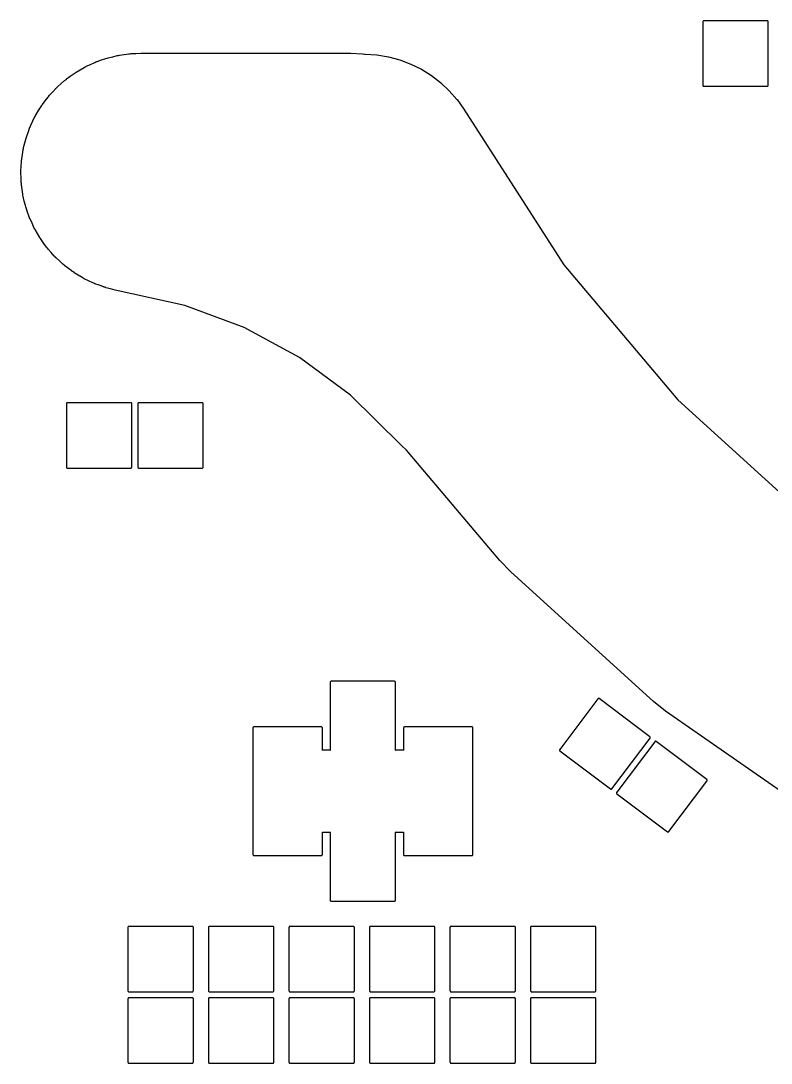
# Model space of a CAD drawing. Header units: inches. Extents: x -0.5 to 10, y -2.4 to 3.9.
# Drawn here: x 2.444 to 2.817, y 2.211 to 2.729 of the extents above; entities that cross this region are included whole.
import ezdxf

# ---------------------------------------------------------------- set-up
doc = ezdxf.new("R2010")
doc.units = ezdxf.units.IN

msp = doc.modelspace()

# ---------------------------------------------------------------- linework, layer by layer
for points in [[(2.783325, 2.696551), (2.783325, 2.696551), (2.78335, 2.69655), (2.81485, 2.69655), (2.814875, 2.696551), (2.814924, 2.696556), (2.814972, 2.696565), (2.815019, 2.696579), (2.815064, 2.696598), (2.815107, 2.696621), (2.815148, 2.696649), (2.815186, 2.69668), (2.81522, 2.696714), (2.815251, 2.696752), (2.815279, 2.696793), (2.815302, 2.696836), (2.815321, 2.696881), (2.815335, 2.696928), (2.815344, 2.696976), (2.815349, 2.697025), (2.81535, 2.69705), (2.81535, 2.72855), (2.815349, 2.728575), (2.815344, 2.728624), (2.815335, 2.728672), (2.815321, 2.728719), (2.815302, 2.728764), (2.815279, 2.728807), (2.815251, 2.728848), (2.81522, 2.728886), (2.815186, 2.72892), (2.815148, 2.728951), (2.815107, 2.728979), (2.815064, 2.729002), (2.815019, 2.729021), (2.814972, 2.729035), (2.814924, 2.729044), (2.814875, 2.729049), (2.81485, 2.72905), (2.78335, 2.72905), (2.783325, 2.729049), (2.783276, 2.729044), (2.783228, 2.729035), (2.783181, 2.729021), (2.783136, 2.729002), (2.783093, 2.728979), (2.783052, 2.728951), (2.783014, 2.72892), (2.78298, 2.728886), (2.782949, 2.728848), (2.782921, 2.728807), (2.782898, 2.728764), (2.782879, 2.728719), (2.782865, 2.728672), (2.782856, 2.728624), (2.782851, 2.728575), (2.78285, 2.72855), (2.78285, 2.69705), (2.782851, 2.697025), (2.782856, 2.696976), (2.782865, 2.696928), (2.782879, 2.696881), (2.782898, 2.696836), (2.782921, 2.696793), (2.782949, 2.696752), (2.78298, 2.696714), (2.783014, 2.69668), (2.783052, 2.696649), (2.783093, 2.696621), (2.783136, 2.696598), (2.783181, 2.696579), (2.783228, 2.696565), (2.783276, 2.696556)], [(2.467125, 2.506751), (2.467125, 2.506751), (2.46715, 2.50675), (2.49865, 2.50675), (2.498675, 2.506751), (2.498724, 2.506756), (2.498772, 2.506765), (2.498819, 2.506779), (2.498864, 2.506798), (2.498907, 2.506821), (2.498948, 2.506849), (2.498986, 2.50688), (2.49902, 2.506914), (2.499051, 2.506952), (2.499079, 2.506993), (2.499102, 2.507036), (2.499121, 2.507081), (2.499135, 2.507128), (2.499144, 2.507176), (2.499149, 2.507225), (2.49915, 2.50725), (2.49915, 2.53875), (2.499149, 2.538775), (2.499144, 2.538824), (2.499135, 2.538872), (2.499121, 2.538919), (2.499102, 2.538964), (2.499079, 2.539007), (2.499051, 2.539048), (2.49902, 2.539086), (2.498986, 2.53912), (2.498948, 2.539151), (2.498907, 2.539179), (2.498864, 2.539202), (2.498819, 2.539221), (2.498772, 2.539235), (2.498724, 2.539244), (2.498675, 2.539249), (2.49865, 2.53925), (2.46715, 2.53925), (2.467125, 2.539249), (2.467076, 2.539244), (2.467028, 2.539235), (2.466981, 2.539221), (2.466936, 2.539202), (2.466893, 2.539179), (2.466852, 2.539151), (2.466814, 2.53912), (2.46678, 2.539086), (2.466749, 2.539048), (2.466721, 2.539007), (2.466698, 2.538964), (2.466679, 2.538919), (2.466665, 2.538872), (2.466656, 2.538824), (2.466651, 2.538775), (2.46665, 2.53875), (2.46665, 2.50725), (2.466651, 2.507225), (2.466656, 2.507176), (2.466665, 2.507128), (2.466679, 2.507081), (2.466698, 2.507036), (2.466721, 2.506993), (2.466749, 2.506952), (2.46678, 2.506914), (2.466814, 2.50688), (2.466852, 2.506849), (2.466893, 2.506821), (2.466936, 2.506798), (2.466981, 2.506779), (2.467028, 2.506765), (2.467076, 2.506756)], [(2.502625, 2.506751), (2.502625, 2.506751), (2.50265, 2.50675), (2.53415, 2.50675), (2.534175, 2.506751), (2.534224, 2.506756), (2.534272, 2.506765), (2.534319, 2.506779), (2.534364, 2.506798), (2.534407, 2.506821), (2.534448, 2.506849), (2.534486, 2.50688), (2.53452, 2.506914), (2.534551, 2.506952), (2.534579, 2.506993), (2.534602, 2.507036), (2.534621, 2.507081), (2.534635, 2.507128), (2.534644, 2.507176), (2.534649, 2.507225), (2.53465, 2.50725), (2.53465, 2.53875), (2.534649, 2.538775), (2.534644, 2.538824), (2.534635, 2.538872), (2.534621, 2.538919), (2.534602, 2.538964), (2.534579, 2.539007), (2.534551, 2.539048), (2.53452, 2.539086), (2.534486, 2.53912), (2.534448, 2.539151), (2.534407, 2.539179), (2.534364, 2.539202), (2.534319, 2.539221), (2.534272, 2.539235), (2.534224, 2.539244), (2.534175, 2.539249), (2.53415, 2.53925), (2.50265, 2.53925), (2.502625, 2.539249), (2.502576, 2.539244), (2.502528, 2.539235), (2.502481, 2.539221), (2.502436, 2.539202), (2.502393, 2.539179), (2.502352, 2.539151), (2.502314, 2.53912), (2.50228, 2.539086), (2.502249, 2.539048), (2.502221, 2.539007), (2.502198, 2.538964), (2.502179, 2.538919), (2.502165, 2.538872), (2.502156, 2.538824), (2.502151, 2.538775), (2.50215, 2.53875), (2.50215, 2.50725), (2.502151, 2.507225), (2.502156, 2.507176), (2.502165, 2.507128), (2.502179, 2.507081), (2.502198, 2.507036), (2.502221, 2.506993), (2.502249, 2.506952), (2.50228, 2.506914), (2.502314, 2.50688), (2.502352, 2.506849), (2.502393, 2.506821), (2.502436, 2.506798), (2.502481, 2.506779), (2.502528, 2.506765), (2.502576, 2.506756)], [(2.55935, 2.34605), (2.55935, 2.31465), (2.559351, 2.314625), (2.559356, 2.314576), (2.559365, 2.314528), (2.559379, 2.314481), (2.559398, 2.314436), (2.559421, 2.314393), (2.559449, 2.314352), (2.55948, 2.314314), (2.559514, 2.31428), (2.559552, 2.314249), (2.559593, 2.314221), (2.559636, 2.314198), (2.559681, 2.314179), (2.559728, 2.314165), (2.559776, 2.314156), (2.559825, 2.314151), (2.55985, 2.31415), (2.59335, 2.31415), (2.593375, 2.314151), (2.593424, 2.314156), (2.593472, 2.314165), (2.593519, 2.314179), (2.593564, 2.314198), (2.593607, 2.314221), (2.593648, 2.314249), (2.593686, 2.31428), (2.59372, 2.314314), (2.593751, 2.314352), (2.593779, 2.314393), (2.593802, 2.314436), (2.593821, 2.314481), (2.593835, 2.314528), (2.593844, 2.314576), (2.593849, 2.314625), (2.59385, 2.31465), (2.59385, 2.325767), (2.593886, 2.325748), (2.593931, 2.325729), (2.593978, 2.325715), (2.594026, 2.325706), (2.594075, 2.325701), (2.594075, 2.325701), (2.5941, 2.3257), (2.597817, 2.3257), (2.597798, 2.325664), (2.597779, 2.325619), (2.597765, 2.325572), (2.597756, 2.325524), (2.597751, 2.325475), (2.59775, 2.32545), (2.59775, 2.29195), (2.597751, 2.291925), (2.597756, 2.291876), (2.597765, 2.291828), (2.597779, 2.291781), (2.597798, 2.291736), (2.597821, 2.291693), (2.597849, 2.291652), (2.59788, 2.291614), (2.597914, 2.29158), (2.597952, 2.291549), (2.597993, 2.291521), (2.598036, 2.291498), (2.598081, 2.291479), (2.598128, 2.291465), (2.598176, 2.291456), (2.598225, 2.291451), (2.598225, 2.291451), (2.59825, 2.29145), (2.62965, 2.29145), (2.629675, 2.291451), (2.629724, 2.291456), (2.629772, 2.291465), (2.629819, 2.291479), (2.629864, 2.291498), (2.629907, 2.291521), (2.629948, 2.291549), (2.629986, 2.29158), (2.63002, 2.291614), (2.630051, 2.291652), (2.630079, 2.291693), (2.630102, 2.291736), (2.630121, 2.291781), (2.630135, 2.291828), (2.630144, 2.291876), (2.630149, 2.291925), (2.63015, 2.29195), (2.63015, 2.32545), (2.630149, 2.325475), (2.630144, 2.325524), (2.630135, 2.325572), (2.630121, 2.325619), (2.630102, 2.325664), (2.630083, 2.3257), (2.6339, 2.3257), (2.633925, 2.325701), (2.633974, 2.325706), (2.634022, 2.325715), (2.634069, 2.325729), (2.634114, 2.325748), (2.63415, 2.325767), (2.63415, 2.31465), (2.634151, 2.314625), (2.634156, 2.314576), (2.634165, 2.314528), (2.634179, 2.314481), (2.634198, 2.314436), (2.634221, 2.314393), (2.634249, 2.314352), (2.63428, 2.314314), (2.634314, 2.31428), (2.634352, 2.314249), (2.634393, 2.314221), (2.634436, 2.314198), (2.634481, 2.314179), (2.634528, 2.314165), (2.634576, 2.314156), (2.634625, 2.314151), (2.63465, 2.31415), (2.66815, 2.31415), (2.668175, 2.314151), (2.668224, 2.314156), (2.668272, 2.314165), (2.668319, 2.314179), (2.668364, 2.314198), (2.668407, 2.314221), (2.668448, 2.314249), (2.668486, 2.31428), (2.66852, 2.314314), (2.668551, 2.314352), (2.668579, 2.314393), (2.668602, 2.314436), (2.668621, 2.314481), (2.668635, 2.314528), (2.668644, 2.314576), (2.668649, 2.314625), (2.66865, 2.31465), (2.66865, 2.34605), (2.668649, 2.346075), (2.668647, 2.3461), (2.668649, 2.346125), (2.66865, 2.34615), (2.66865, 2.37755), (2.668649, 2.377575), (2.668644, 2.377624), (2.668635, 2.377672), (2.668621, 2.377719), (2.668602, 2.377764), (2.668579, 2.377807), (2.668551, 2.377848), (2.66852, 2.377886), (2.668486, 2.37792), (2.668448, 2.377951), (2.668407, 2.377979), (2.668364, 2.378002), (2.668319, 2.378021), (2.668272, 2.378035), (2.668224, 2.378044), (2.668175, 2.378049), (2.66815, 2.37805), (2.63465, 2.37805), (2.634625, 2.378049), (2.634576, 2.378044), (2.634528, 2.378035), (2.634481, 2.378021), (2.634436, 2.378002), (2.634393, 2.377979), (2.634352, 2.377951), (2.634314, 2.37792), (2.63428, 2.377886), (2.634249, 2.377848), (2.634221, 2.377807), (2.634198, 2.377764), (2.634179, 2.377719), (2.634165, 2.377672), (2.634156, 2.377624), (2.634151, 2.377575), (2.63415, 2.37755), (2.63415, 2.366433), (2.634114, 2.366452), (2.634069, 2.366471), (2.634022, 2.366485), (2.633974, 2.366494), (2.633925, 2.366499), (2.6339, 2.3665), (2.630083, 2.3665), (2.630102, 2.366536), (2.630121, 2.366581), (2.630135, 2.366628), (2.630144, 2.366676), (2.630149, 2.366725), (2.63015, 2.36675), (2.63015, 2.40025), (2.630149, 2.400275), (2.630144, 2.400324), (2.630135, 2.400372), (2.630121, 2.400419), (2.630102, 2.400464), (2.630079, 2.400507), (2.630051, 2.400548), (2.63002, 2.400586), (2.629986, 2.40062), (2.629948, 2.400651), (2.629907, 2.400679), (2.629864, 2.400702), (2.629819, 2.400721), (2.629772, 2.400735), (2.629724, 2.400744), (2.629675, 2.400749), (2.62965, 2.40075), (2.59825, 2.40075), (2.598225, 2.400749), (2.598176, 2.400744), (2.598128, 2.400735), (2.598081, 2.400721), (2.598036, 2.400702), (2.597993, 2.400679), (2.597952, 2.400651), (2.597914, 2.40062), (2.59788, 2.400586), (2.597849, 2.400548), (2.597821, 2.400507), (2.597798, 2.400464), (2.597779, 2.400419), (2.597765, 2.400372), (2.597756, 2.400324), (2.597751, 2.400275), (2.59775, 2.40025), (2.59775, 2.36675), (2.597751, 2.366725), (2.597756, 2.366676), (2.597765, 2.366628), (2.597779, 2.366581), (2.597798, 2.366536), (2.597817, 2.3665), (2.5941, 2.3665), (2.594075, 2.366499), (2.594026, 2.366494), (2.593978, 2.366485), (2.593931, 2.366471), (2.593886, 2.366452), (2.59385, 2.366433), (2.59385, 2.37755), (2.593849, 2.377575), (2.593844, 2.377624), (2.593835, 2.377672), (2.593821, 2.377719), (2.593802, 2.377764), (2.593779, 2.377807), (2.593751, 2.377848), (2.59372, 2.377886), (2.593686, 2.37792), (2.593648, 2.377951), (2.593607, 2.377979), (2.593564, 2.378002), (2.593519, 2.378021), (2.593472, 2.378035), (2.593424, 2.378044), (2.593375, 2.378049), (2.59335, 2.37805), (2.55985, 2.37805), (2.559825, 2.378049), (2.559776, 2.378044), (2.559728, 2.378035), (2.559681, 2.378021), (2.559636, 2.378002), (2.559593, 2.377979), (2.559552, 2.377951), (2.559514, 2.37792), (2.55948, 2.377886), (2.559449, 2.377848), (2.559421, 2.377807), (2.559398, 2.377764), (2.559379, 2.377719), (2.559365, 2.377672), (2.559356, 2.377624), (2.559351, 2.377575), (2.55935, 2.37755), (2.55935, 2.34615), (2.559351, 2.346125), (2.559353, 2.3461), (2.559351, 2.346075)], [(2.711845, 2.366221), (2.711845, 2.366221), (2.711866, 2.366204), (2.736996, 2.347267), (2.737016, 2.347253), (2.737058, 2.347227), (2.737102, 2.347206), (2.737148, 2.347189), (2.737195, 2.347177), (2.737243, 2.347169), (2.737292, 2.347167), (2.737341, 2.347169), (2.737389, 2.347175), (2.737437, 2.347187), (2.737483, 2.347203), (2.737528, 2.347223), (2.73757, 2.347248), (2.73761, 2.347277), (2.737646, 2.347309), (2.737679, 2.347345), (2.737696, 2.347366), (2.756633, 2.372496), (2.756647, 2.372516), (2.756673, 2.372558), (2.756694, 2.372602), (2.756711, 2.372648), (2.756723, 2.372695), (2.756731, 2.372743), (2.756733, 2.372792), (2.756731, 2.372841), (2.756725, 2.372889), (2.756713, 2.372937), (2.756697, 2.372983), (2.756677, 2.373028), (2.756652, 2.37307), (2.756623, 2.37311), (2.756591, 2.373146), (2.756555, 2.373179), (2.756534, 2.373196), (2.731404, 2.392133), (2.731384, 2.392147), (2.731342, 2.392173), (2.731298, 2.392194), (2.731252, 2.392211), (2.731205, 2.392223), (2.731157, 2.392231), (2.731108, 2.392233), (2.731059, 2.392231), (2.731011, 2.392225), (2.730963, 2.392213), (2.730917, 2.392197), (2.730872, 2.392177), (2.73083, 2.392152), (2.73079, 2.392123), (2.730754, 2.392091), (2.730721, 2.392055), (2.730704, 2.392034), (2.711767, 2.366904), (2.711753, 2.366884), (2.711727, 2.366842), (2.711706, 2.366798), (2.711689, 2.366752), (2.711677, 2.366705), (2.711669, 2.366657), (2.711667, 2.366608), (2.711669, 2.366559), (2.711675, 2.366511), (2.711687, 2.366463), (2.711703, 2.366417), (2.711723, 2.366372), (2.711748, 2.36633), (2.711777, 2.36629), (2.711809, 2.366254)], [(2.740145, 2.344921), (2.740145, 2.344921), (2.740166, 2.344904), (2.765296, 2.325967), (2.765316, 2.325953), (2.765358, 2.325927), (2.765402, 2.325906), (2.765448, 2.325889), (2.765495, 2.325877), (2.765543, 2.325869), (2.765592, 2.325867), (2.765641, 2.325869), (2.765689, 2.325875), (2.765737, 2.325887), (2.765783, 2.325903), (2.765828, 2.325923), (2.76587, 2.325948), (2.76591, 2.325977), (2.765946, 2.326009), (2.765979, 2.326045), (2.765996, 2.326066), (2.784933, 2.351196), (2.784947, 2.351216), (2.784973, 2.351258), (2.784994, 2.351302), (2.785011, 2.351348), (2.785023, 2.351395), (2.785031, 2.351443), (2.785033, 2.351492), (2.785031, 2.351541), (2.785025, 2.351589), (2.785013, 2.351637), (2.784997, 2.351683), (2.784977, 2.351728), (2.784952, 2.35177), (2.784923, 2.35181), (2.784891, 2.351846), (2.784855, 2.351879), (2.784834, 2.351896), (2.759704, 2.370833), (2.759684, 2.370847), (2.759642, 2.370873), (2.759598, 2.370894), (2.759552, 2.370911), (2.759505, 2.370923), (2.759457, 2.370931), (2.759408, 2.370933), (2.759359, 2.370931), (2.759311, 2.370925), (2.759263, 2.370913), (2.759217, 2.370897), (2.759172, 2.370877), (2.75913, 2.370852), (2.75909, 2.370823), (2.759054, 2.370791), (2.759021, 2.370755), (2.759004, 2.370734), (2.740067, 2.345604), (2.740053, 2.345584), (2.740027, 2.345542), (2.740006, 2.345498), (2.739989, 2.345452), (2.739977, 2.345405), (2.739969, 2.345357), (2.739967, 2.345308), (2.739969, 2.345259), (2.739975, 2.345211), (2.739987, 2.345163), (2.740003, 2.345117), (2.740023, 2.345072), (2.740048, 2.34503), (2.740077, 2.34499), (2.740109, 2.344954)], [(2.497725, 2.246451), (2.497725, 2.246451), (2.49775, 2.24645), (2.52925, 2.24645), (2.529275, 2.246451), (2.529324, 2.246456), (2.529372, 2.246465), (2.529419, 2.246479), (2.529464, 2.246498), (2.529507, 2.246521), (2.529548, 2.246549), (2.529586, 2.24658), (2.52962, 2.246614), (2.529651, 2.246652), (2.529679, 2.246693), (2.529702, 2.246736), (2.529721, 2.246781), (2.529735, 2.246828), (2.529744, 2.246876), (2.529749, 2.246925), (2.52975, 2.24695), (2.52975, 2.27845), (2.529749, 2.278475), (2.529744, 2.278524), (2.529735, 2.278572), (2.529721, 2.278619), (2.529702, 2.278664), (2.529679, 2.278707), (2.529651, 2.278748), (2.52962, 2.278786), (2.529586, 2.27882), (2.529548, 2.278851), (2.529507, 2.278879), (2.529464, 2.278902), (2.529419, 2.278921), (2.529372, 2.278935), (2.529324, 2.278944), (2.529275, 2.278949), (2.52925, 2.27895), (2.49775, 2.27895), (2.497725, 2.278949), (2.497676, 2.278944), (2.497628, 2.278935), (2.497581, 2.278921), (2.497536, 2.278902), (2.497493, 2.278879), (2.497452, 2.278851), (2.497414, 2.27882), (2.49738, 2.278786), (2.497349, 2.278748), (2.497321, 2.278707), (2.497298, 2.278664), (2.497279, 2.278619), (2.497265, 2.278572), (2.497256, 2.278524), (2.497251, 2.278475), (2.49725, 2.27845), (2.49725, 2.24695), (2.497251, 2.246925), (2.497256, 2.246876), (2.497265, 2.246828), (2.497279, 2.246781), (2.497298, 2.246736), (2.497321, 2.246693), (2.497349, 2.246652), (2.49738, 2.246614), (2.497414, 2.24658), (2.497452, 2.246549), (2.497493, 2.246521), (2.497536, 2.246498), (2.497581, 2.246479), (2.497628, 2.246465), (2.497676, 2.246456)], [(2.537725, 2.246451), (2.537725, 2.246451), (2.53775, 2.24645), (2.56925, 2.24645), (2.569275, 2.246451), (2.569324, 2.246456), (2.569372, 2.246465), (2.569419, 2.246479), (2.569464, 2.246498), (2.569507, 2.246521), (2.569548, 2.246549), (2.569586, 2.24658), (2.56962, 2.246614), (2.569651, 2.246652), (2.569679, 2.246693), (2.569702, 2.246736), (2.569721, 2.246781), (2.569735, 2.246828), (2.569744, 2.246876), (2.569749, 2.246925), (2.56975, 2.24695), (2.56975, 2.27845), (2.569749, 2.278475), (2.569744, 2.278524), (2.569735, 2.278572), (2.569721, 2.278619), (2.569702, 2.278664), (2.569679, 2.278707), (2.569651, 2.278748), (2.56962, 2.278786), (2.569586, 2.27882), (2.569548, 2.278851), (2.569507, 2.278879), (2.569464, 2.278902), (2.569419, 2.278921), (2.569372, 2.278935), (2.569324, 2.278944), (2.569275, 2.278949), (2.56925, 2.27895), (2.53775, 2.27895), (2.537725, 2.278949), (2.537676, 2.278944), (2.537628, 2.278935), (2.537581, 2.278921), (2.537536, 2.278902), (2.537493, 2.278879), (2.537452, 2.278851), (2.537414, 2.27882), (2.53738, 2.278786), (2.537349, 2.278748), (2.537321, 2.278707), (2.537298, 2.278664), (2.537279, 2.278619), (2.537265, 2.278572), (2.537256, 2.278524), (2.537251, 2.278475), (2.53725, 2.27845), (2.53725, 2.24695), (2.537251, 2.246925), (2.537256, 2.246876), (2.537265, 2.246828), (2.537279, 2.246781), (2.537298, 2.246736), (2.537321, 2.246693), (2.537349, 2.246652), (2.53738, 2.246614), (2.537414, 2.24658), (2.537452, 2.246549), (2.537493, 2.246521), (2.537536, 2.246498), (2.537581, 2.246479), (2.537628, 2.246465), (2.537676, 2.246456)], [(2.577725, 2.246451), (2.577725, 2.246451), (2.57775, 2.24645), (2.60925, 2.24645), (2.609275, 2.246451), (2.609324, 2.246456), (2.609372, 2.246465), (2.609419, 2.246479), (2.609464, 2.246498), (2.609507, 2.246521), (2.609548, 2.246549), (2.609586, 2.24658), (2.60962, 2.246614), (2.609651, 2.246652), (2.609679, 2.246693), (2.609702, 2.246736), (2.609721, 2.246781), (2.609735, 2.246828), (2.609744, 2.246876), (2.609749, 2.246925), (2.60975, 2.24695), (2.60975, 2.27845), (2.609749, 2.278475), (2.609744, 2.278524), (2.609735, 2.278572), (2.609721, 2.278619), (2.609702, 2.278664), (2.609679, 2.278707), (2.609651, 2.278748), (2.60962, 2.278786), (2.609586, 2.27882), (2.609548, 2.278851), (2.609507, 2.278879), (2.609464, 2.278902), (2.609419, 2.278921), (2.609372, 2.278935), (2.609324, 2.278944), (2.609275, 2.278949), (2.60925, 2.27895), (2.57775, 2.27895), (2.577725, 2.278949), (2.577676, 2.278944), (2.577628, 2.278935), (2.577581, 2.278921), (2.577536, 2.278902), (2.577493, 2.278879), (2.577452, 2.278851), (2.577414, 2.27882), (2.57738, 2.278786), (2.577349, 2.278748), (2.577321, 2.278707), (2.577298, 2.278664), (2.577279, 2.278619), (2.577265, 2.278572), (2.577256, 2.278524), (2.577251, 2.278475), (2.57725, 2.27845), (2.57725, 2.24695), (2.577251, 2.246925), (2.577256, 2.246876), (2.577265, 2.246828), (2.577279, 2.246781), (2.577298, 2.246736), (2.577321, 2.246693), (2.577349, 2.246652), (2.57738, 2.246614), (2.577414, 2.24658), (2.577452, 2.246549), (2.577493, 2.246521), (2.577536, 2.246498), (2.577581, 2.246479), (2.577628, 2.246465), (2.577676, 2.246456)], [(2.617725, 2.246451), (2.617725, 2.246451), (2.61775, 2.24645), (2.64925, 2.24645), (2.649275, 2.246451), (2.649324, 2.246456), (2.649372, 2.246465), (2.649419, 2.246479), (2.649464, 2.246498), (2.649507, 2.246521), (2.649548, 2.246549), (2.649586, 2.24658), (2.64962, 2.246614), (2.649651, 2.246652), (2.649679, 2.246693), (2.649702, 2.246736), (2.649721, 2.246781), (2.649735, 2.246828), (2.649744, 2.246876), (2.649749, 2.246925), (2.64975, 2.24695), (2.64975, 2.27845), (2.649749, 2.278475), (2.649744, 2.278524), (2.649735, 2.278572), (2.649721, 2.278619), (2.649702, 2.278664), (2.649679, 2.278707), (2.649651, 2.278748), (2.64962, 2.278786), (2.649586, 2.27882), (2.649548, 2.278851), (2.649507, 2.278879), (2.649464, 2.278902), (2.649419, 2.278921), (2.649372, 2.278935), (2.649324, 2.278944), (2.649275, 2.278949), (2.64925, 2.27895), (2.61775, 2.27895), (2.617725, 2.278949), (2.617676, 2.278944), (2.617628, 2.278935), (2.617581, 2.278921), (2.617536, 2.278902), (2.617493, 2.278879), (2.617452, 2.278851), (2.617414, 2.27882), (2.61738, 2.278786), (2.617349, 2.278748), (2.617321, 2.278707), (2.617298, 2.278664), (2.617279, 2.278619), (2.617265, 2.278572), (2.617256, 2.278524), (2.617251, 2.278475), (2.61725, 2.27845), (2.61725, 2.24695), (2.617251, 2.246925), (2.617256, 2.246876), (2.617265, 2.246828), (2.617279, 2.246781), (2.617298, 2.246736), (2.617321, 2.246693), (2.617349, 2.246652), (2.61738, 2.246614), (2.617414, 2.24658), (2.617452, 2.246549), (2.617493, 2.246521), (2.617536, 2.246498), (2.617581, 2.246479), (2.617628, 2.246465), (2.617676, 2.246456)], [(2.657725, 2.246451), (2.657725, 2.246451), (2.65775, 2.24645), (2.68925, 2.24645), (2.689275, 2.246451), (2.689324, 2.246456), (2.689372, 2.246465), (2.689419, 2.246479), (2.689464, 2.246498), (2.689507, 2.246521), (2.689548, 2.246549), (2.689586, 2.24658), (2.68962, 2.246614), (2.689651, 2.246652), (2.689679, 2.246693), (2.689702, 2.246736), (2.689721, 2.246781), (2.689735, 2.246828), (2.689744, 2.246876), (2.689749, 2.246925), (2.68975, 2.24695), (2.68975, 2.27845), (2.689749, 2.278475), (2.689744, 2.278524), (2.689735, 2.278572), (2.689721, 2.278619), (2.689702, 2.278664), (2.689679, 2.278707), (2.689651, 2.278748), (2.68962, 2.278786), (2.689586, 2.27882), (2.689548, 2.278851), (2.689507, 2.278879), (2.689464, 2.278902), (2.689419, 2.278921), (2.689372, 2.278935), (2.689324, 2.278944), (2.689275, 2.278949), (2.68925, 2.27895), (2.65775, 2.27895), (2.657725, 2.278949), (2.657676, 2.278944), (2.657628, 2.278935), (2.657581, 2.278921), (2.657536, 2.278902), (2.657493, 2.278879), (2.657452, 2.278851), (2.657414, 2.27882), (2.65738, 2.278786), (2.657349, 2.278748), (2.657321, 2.278707), (2.657298, 2.278664), (2.657279, 2.278619), (2.657265, 2.278572), (2.657256, 2.278524), (2.657251, 2.278475), (2.65725, 2.27845), (2.65725, 2.24695), (2.657251, 2.246925), (2.657256, 2.246876), (2.657265, 2.246828), (2.657279, 2.246781), (2.657298, 2.246736), (2.657321, 2.246693), (2.657349, 2.246652), (2.65738, 2.246614), (2.657414, 2.24658), (2.657452, 2.246549), (2.657493, 2.246521), (2.657536, 2.246498), (2.657581, 2.246479), (2.657628, 2.246465), (2.657676, 2.246456)], [(2.697725, 2.246451), (2.697725, 2.246451), (2.69775, 2.24645), (2.72925, 2.24645), (2.729275, 2.246451), (2.729324, 2.246456), (2.729372, 2.246465), (2.729419, 2.246479), (2.729464, 2.246498), (2.729507, 2.246521), (2.729548, 2.246549), (2.729586, 2.24658), (2.72962, 2.246614), (2.729651, 2.246652), (2.729679, 2.246693), (2.729702, 2.246736), (2.729721, 2.246781), (2.729735, 2.246828), (2.729744, 2.246876), (2.729749, 2.246925), (2.72975, 2.24695), (2.72975, 2.27845), (2.729749, 2.278475), (2.729744, 2.278524), (2.729735, 2.278572), (2.729721, 2.278619), (2.729702, 2.278664), (2.729679, 2.278707), (2.729651, 2.278748), (2.72962, 2.278786), (2.729586, 2.27882), (2.729548, 2.278851), (2.729507, 2.278879), (2.729464, 2.278902), (2.729419, 2.278921), (2.729372, 2.278935), (2.729324, 2.278944), (2.729275, 2.278949), (2.72925, 2.27895), (2.69775, 2.27895), (2.697725, 2.278949), (2.697676, 2.278944), (2.697628, 2.278935), (2.697581, 2.278921), (2.697536, 2.278902), (2.697493, 2.278879), (2.697452, 2.278851), (2.697414, 2.27882), (2.69738, 2.278786), (2.697349, 2.278748), (2.697321, 2.278707), (2.697298, 2.278664), (2.697279, 2.278619), (2.697265, 2.278572), (2.697256, 2.278524), (2.697251, 2.278475), (2.69725, 2.27845), (2.69725, 2.24695), (2.697251, 2.246925), (2.697256, 2.246876), (2.697265, 2.246828), (2.697279, 2.246781), (2.697298, 2.246736), (2.697321, 2.246693), (2.697349, 2.246652), (2.69738, 2.246614), (2.697414, 2.24658), (2.697452, 2.246549), (2.697493, 2.246521), (2.697536, 2.246498), (2.697581, 2.246479), (2.697628, 2.246465), (2.697676, 2.246456)], [(2.497725, 2.210951), (2.497725, 2.210951), (2.49775, 2.21095), (2.52925, 2.21095), (2.529275, 2.210951), (2.529324, 2.210956), (2.529372, 2.210965), (2.529419, 2.210979), (2.529464, 2.210998), (2.529507, 2.211021), (2.529548, 2.211049), (2.529586, 2.21108), (2.52962, 2.211114), (2.529651, 2.211152), (2.529679, 2.211193), (2.529702, 2.211236), (2.529721, 2.211281), (2.529735, 2.211328), (2.529744, 2.211376), (2.529749, 2.211425), (2.52975, 2.21145), (2.52975, 2.24295), (2.529749, 2.242975), (2.529744, 2.243024), (2.529735, 2.243072), (2.529721, 2.243119), (2.529702, 2.243164), (2.529679, 2.243207), (2.529651, 2.243248), (2.52962, 2.243286), (2.529586, 2.24332), (2.529548, 2.243351), (2.529507, 2.243379), (2.529464, 2.243402), (2.529419, 2.243421), (2.529372, 2.243435), (2.529324, 2.243444), (2.529275, 2.243449), (2.52925, 2.24345), (2.49775, 2.24345), (2.497725, 2.243449), (2.497676, 2.243444), (2.497628, 2.243435), (2.497581, 2.243421), (2.497536, 2.243402), (2.497493, 2.243379), (2.497452, 2.243351), (2.497414, 2.24332), (2.49738, 2.243286), (2.497349, 2.243248), (2.497321, 2.243207), (2.497298, 2.243164), (2.497279, 2.243119), (2.497265, 2.243072), (2.497256, 2.243024), (2.497251, 2.242975), (2.49725, 2.24295), (2.49725, 2.21145), (2.497251, 2.211425), (2.497256, 2.211376), (2.497265, 2.211328), (2.497279, 2.211281), (2.497298, 2.211236), (2.497321, 2.211193), (2.497349, 2.211152), (2.49738, 2.211114), (2.497414, 2.21108), (2.497452, 2.211049), (2.497493, 2.211021), (2.497536, 2.210998), (2.497581, 2.210979), (2.497628, 2.210965), (2.497676, 2.210956)], [(2.537725, 2.210951), (2.537725, 2.210951), (2.53775, 2.21095), (2.56925, 2.21095), (2.569275, 2.210951), (2.569324, 2.210956), (2.569372, 2.210965), (2.569419, 2.210979), (2.569464, 2.210998), (2.569507, 2.211021), (2.569548, 2.211049), (2.569586, 2.21108), (2.56962, 2.211114), (2.569651, 2.211152), (2.569679, 2.211193), (2.569702, 2.211236), (2.569721, 2.211281), (2.569735, 2.211328), (2.569744, 2.211376), (2.569749, 2.211425), (2.56975, 2.21145), (2.56975, 2.24295), (2.569749, 2.242975), (2.569744, 2.243024), (2.569735, 2.243072), (2.569721, 2.243119), (2.569702, 2.243164), (2.569679, 2.243207), (2.569651, 2.243248), (2.56962, 2.243286), (2.569586, 2.24332), (2.569548, 2.243351), (2.569507, 2.243379), (2.569464, 2.243402), (2.569419, 2.243421), (2.569372, 2.243435), (2.569324, 2.243444), (2.569275, 2.243449), (2.56925, 2.24345), (2.53775, 2.24345), (2.537725, 2.243449), (2.537676, 2.243444), (2.537628, 2.243435), (2.537581, 2.243421), (2.537536, 2.243402), (2.537493, 2.243379), (2.537452, 2.243351), (2.537414, 2.24332), (2.53738, 2.243286), (2.537349, 2.243248), (2.537321, 2.243207), (2.537298, 2.243164), (2.537279, 2.243119), (2.537265, 2.243072), (2.537256, 2.243024), (2.537251, 2.242975), (2.53725, 2.24295), (2.53725, 2.21145), (2.537251, 2.211425), (2.537256, 2.211376), (2.537265, 2.211328), (2.537279, 2.211281), (2.537298, 2.211236), (2.537321, 2.211193), (2.537349, 2.211152), (2.53738, 2.211114), (2.537414, 2.21108), (2.537452, 2.211049), (2.537493, 2.211021), (2.537536, 2.210998), (2.537581, 2.210979), (2.537628, 2.210965), (2.537676, 2.210956)], [(2.577725, 2.210951), (2.577725, 2.210951), (2.57775, 2.21095), (2.60925, 2.21095), (2.609275, 2.210951), (2.609324, 2.210956), (2.609372, 2.210965), (2.609419, 2.210979), (2.609464, 2.210998), (2.609507, 2.211021), (2.609548, 2.211049), (2.609586, 2.21108), (2.60962, 2.211114), (2.609651, 2.211152), (2.609679, 2.211193), (2.609702, 2.211236), (2.609721, 2.211281), (2.609735, 2.211328), (2.609744, 2.211376), (2.609749, 2.211425), (2.60975, 2.21145), (2.60975, 2.24295), (2.609749, 2.242975), (2.609744, 2.243024), (2.609735, 2.243072), (2.609721, 2.243119), (2.609702, 2.243164), (2.609679, 2.243207), (2.609651, 2.243248), (2.60962, 2.243286), (2.609586, 2.24332), (2.609548, 2.243351), (2.609507, 2.243379), (2.609464, 2.243402), (2.609419, 2.243421), (2.609372, 2.243435), (2.609324, 2.243444), (2.609275, 2.243449), (2.60925, 2.24345), (2.57775, 2.24345), (2.577725, 2.243449), (2.577676, 2.243444), (2.577628, 2.243435), (2.577581, 2.243421), (2.577536, 2.243402), (2.577493, 2.243379), (2.577452, 2.243351), (2.577414, 2.24332), (2.57738, 2.243286), (2.577349, 2.243248), (2.577321, 2.243207), (2.577298, 2.243164), (2.577279, 2.243119), (2.577265, 2.243072), (2.577256, 2.243024), (2.577251, 2.242975), (2.57725, 2.24295), (2.57725, 2.21145), (2.577251, 2.211425), (2.577256, 2.211376), (2.577265, 2.211328), (2.577279, 2.211281), (2.577298, 2.211236), (2.577321, 2.211193), (2.577349, 2.211152), (2.57738, 2.211114), (2.577414, 2.21108), (2.577452, 2.211049), (2.577493, 2.211021), (2.577536, 2.210998), (2.577581, 2.210979), (2.577628, 2.210965), (2.577676, 2.210956)], [(2.617725, 2.210951), (2.617725, 2.210951), (2.61775, 2.21095), (2.64925, 2.21095), (2.649275, 2.210951), (2.649324, 2.210956), (2.649372, 2.210965), (2.649419, 2.210979), (2.649464, 2.210998), (2.649507, 2.211021), (2.649548, 2.211049), (2.649586, 2.21108), (2.64962, 2.211114), (2.649651, 2.211152), (2.649679, 2.211193), (2.649702, 2.211236), (2.649721, 2.211281), (2.649735, 2.211328), (2.649744, 2.211376), (2.649749, 2.211425), (2.64975, 2.21145), (2.64975, 2.24295), (2.649749, 2.242975), (2.649744, 2.243024), (2.649735, 2.243072), (2.649721, 2.243119), (2.649702, 2.243164), (2.649679, 2.243207), (2.649651, 2.243248), (2.64962, 2.243286), (2.649586, 2.24332), (2.649548, 2.243351), (2.649507, 2.243379), (2.649464, 2.243402), (2.649419, 2.243421), (2.649372, 2.243435), (2.649324, 2.243444), (2.649275, 2.243449), (2.64925, 2.24345), (2.61775, 2.24345), (2.617725, 2.243449), (2.617676, 2.243444), (2.617628, 2.243435), (2.617581, 2.243421), (2.617536, 2.243402), (2.617493, 2.243379), (2.617452, 2.243351), (2.617414, 2.24332), (2.61738, 2.243286), (2.617349, 2.243248), (2.617321, 2.243207), (2.617298, 2.243164), (2.617279, 2.243119), (2.617265, 2.243072), (2.617256, 2.243024), (2.617251, 2.242975), (2.61725, 2.24295), (2.61725, 2.21145), (2.617251, 2.211425), (2.617256, 2.211376), (2.617265, 2.211328), (2.617279, 2.211281), (2.617298, 2.211236), (2.617321, 2.211193), (2.617349, 2.211152), (2.61738, 2.211114), (2.617414, 2.21108), (2.617452, 2.211049), (2.617493, 2.211021), (2.617536, 2.210998), (2.617581, 2.210979), (2.617628, 2.210965), (2.617676, 2.210956)], [(2.657725, 2.210951), (2.657725, 2.210951), (2.65775, 2.21095), (2.68925, 2.21095), (2.689275, 2.210951), (2.689324, 2.210956), (2.689372, 2.210965), (2.689419, 2.210979), (2.689464, 2.210998), (2.689507, 2.211021), (2.689548, 2.211049), (2.689586, 2.21108), (2.68962, 2.211114), (2.689651, 2.211152), (2.689679, 2.211193), (2.689702, 2.211236), (2.689721, 2.211281), (2.689735, 2.211328), (2.689744, 2.211376), (2.689749, 2.211425), (2.68975, 2.21145), (2.68975, 2.24295), (2.689749, 2.242975), (2.689744, 2.243024), (2.689735, 2.243072), (2.689721, 2.243119), (2.689702, 2.243164), (2.689679, 2.243207), (2.689651, 2.243248), (2.68962, 2.243286), (2.689586, 2.24332), (2.689548, 2.243351), (2.689507, 2.243379), (2.689464, 2.243402), (2.689419, 2.243421), (2.689372, 2.243435), (2.689324, 2.243444), (2.689275, 2.243449), (2.68925, 2.24345), (2.65775, 2.24345), (2.657725, 2.243449), (2.657676, 2.243444), (2.657628, 2.243435), (2.657581, 2.243421), (2.657536, 2.243402), (2.657493, 2.243379), (2.657452, 2.243351), (2.657414, 2.24332), (2.65738, 2.243286), (2.657349, 2.243248), (2.657321, 2.243207), (2.657298, 2.243164), (2.657279, 2.243119), (2.657265, 2.243072), (2.657256, 2.243024), (2.657251, 2.242975), (2.65725, 2.24295), (2.65725, 2.21145), (2.657251, 2.211425), (2.657256, 2.211376), (2.657265, 2.211328), (2.657279, 2.211281), (2.657298, 2.211236), (2.657321, 2.211193), (2.657349, 2.211152), (2.65738, 2.211114), (2.657414, 2.21108), (2.657452, 2.211049), (2.657493, 2.211021), (2.657536, 2.210998), (2.657581, 2.210979), (2.657628, 2.210965), (2.657676, 2.210956)], [(2.697251, 2.242975), (2.697251, 2.242975), (2.69725, 2.24295), (2.69725, 2.21145), (2.697251, 2.211425), (2.697256, 2.211376), (2.697265, 2.211328), (2.697279, 2.211281), (2.697298, 2.211236), (2.697321, 2.211193), (2.697349, 2.211152), (2.69738, 2.211114), (2.697414, 2.21108), (2.697452, 2.211049), (2.697493, 2.211021), (2.697536, 2.210998), (2.697581, 2.210979), (2.697628, 2.210965), (2.697676, 2.210956), (2.697725, 2.210951), (2.69775, 2.21095), (2.72925, 2.21095), (2.729275, 2.210951), (2.729324, 2.210956), (2.729372, 2.210965), (2.729419, 2.210979), (2.729464, 2.210998), (2.729507, 2.211021), (2.729548, 2.211049), (2.729586, 2.21108), (2.72962, 2.211114), (2.729651, 2.211152), (2.729679, 2.211193), (2.729702, 2.211236), (2.729721, 2.211281), (2.729735, 2.211328), (2.729744, 2.211376), (2.729749, 2.211425), (2.72975, 2.21145), (2.72975, 2.24295), (2.729749, 2.242975), (2.729744, 2.243024), (2.729735, 2.243072), (2.729721, 2.243119), (2.729702, 2.243164), (2.729679, 2.243207), (2.729651, 2.243248), (2.72962, 2.243286), (2.729586, 2.24332), (2.729548, 2.243351), (2.729507, 2.243379), (2.729464, 2.243402), (2.729419, 2.243421), (2.729372, 2.243435), (2.729324, 2.243444), (2.729275, 2.243449), (2.72925, 2.24345), (2.69775, 2.24345), (2.697725, 2.243449), (2.697676, 2.243444), (2.697628, 2.243435), (2.697581, 2.243421), (2.697536, 2.243402), (2.697493, 2.243379), (2.697452, 2.243351), (2.697414, 2.24332), (2.69738, 2.243286), (2.697349, 2.243248), (2.697321, 2.243207), (2.697298, 2.243164), (2.697279, 2.243119), (2.697265, 2.243072), (2.697256, 2.243024)]]:
    msp.add_lwpolyline(points, close=True)
msp.add_lwpolyline([(2.843052, 2.331259), (2.764394, 2.385889), (2.76438, 2.3859), (2.764368, 2.385909), (2.758317, 2.390729), (2.758307, 2.390737), (2.758292, 2.39075), (2.687451, 2.455194), (2.687442, 2.455203), (2.687428, 2.455217), (2.682059, 2.460786), (2.682046, 2.460799), (2.682037, 2.46081), (2.635661, 2.515698), (2.633097, 2.517989), (2.633087, 2.517999), (2.633079, 2.518006), (2.607752, 2.542991), (2.582541, 2.561687), (2.554961, 2.576668), (2.525585, 2.587628), (2.490867, 2.595227), (2.490852, 2.595231), (2.490843, 2.595233), (2.488596, 2.595842), (2.486337, 2.596408), (2.486311, 2.596415), (2.48629, 2.596422), (2.485776, 2.596606), (2.48525, 2.596748), (2.485227, 2.596755), (2.485203, 2.596764), (2.483026, 2.59759), (2.480834, 2.598374), (2.48081, 2.598384), (2.480789, 2.598393), (2.480295, 2.598626), (2.479785, 2.59882), (2.479759, 2.598831), (2.47974, 2.59884), (2.477655, 2.599875), (2.47555, 2.600871), (2.475528, 2.600882), (2.475507, 2.600894), (2.475039, 2.601174), (2.47455, 2.601417), (2.474529, 2.601428), (2.474507, 2.601441), (2.472533, 2.602676), (2.470537, 2.603873), (2.470519, 2.603884), (2.470496, 2.6039), (2.470057, 2.604225), (2.469595, 2.604515), (2.46957, 2.604531), (2.469554, 2.604543), (2.467711, 2.605965), (2.465841, 2.607352), (2.465823, 2.607366), (2.465803, 2.607383), (2.465399, 2.60775), (2.464967, 2.608083), (2.464951, 2.608096), (2.464929, 2.608115), (2.463235, 2.609711), (2.46151, 2.611275), (2.461492, 2.611292), (2.461475, 2.61131), (2.461108, 2.611714), (2.460711, 2.612088), (2.460695, 2.612104), (2.460677, 2.612124), (2.459147, 2.613878), (2.457583, 2.615603), (2.457566, 2.615623), (2.457552, 2.615641), (2.457227, 2.61608), (2.456868, 2.616491), (2.456851, 2.616512), (2.456838, 2.616529), (2.455487, 2.618426), (2.4541, 2.620296), (2.454084, 2.620319), (2.454073, 2.620337), (2.453792, 2.620805), (2.453476, 2.621249), (2.453463, 2.621268), (2.453449, 2.621291), (2.452291, 2.62331), (2.451094, 2.625307), (2.451082, 2.625328), (2.451071, 2.62535), (2.450837, 2.625844), (2.450566, 2.626317), (2.450555, 2.626336), (2.450543, 2.626361), (2.449588, 2.628484), (2.448593, 2.630589), (2.448584, 2.63061), (2.448574, 2.630634), (2.44839, 2.631148), (2.448166, 2.631646), (2.448157, 2.631667), (2.448148, 2.631691), (2.447406, 2.633898), (2.446622, 2.63609), (2.446615, 2.636111), (2.446608, 2.636137), (2.446475, 2.636667), (2.446301, 2.637184), (2.446294, 2.637207), (2.446288, 2.637231), (2.445765, 2.6395), (2.4452, 2.641758), (2.445194, 2.641783), (2.44519, 2.641807), (2.44511, 2.642346), (2.444987, 2.642878), (2.444982, 2.642904), (2.444979, 2.642927), (2.444681, 2.645236), (2.44434, 2.647539), (2.444337, 2.647561), (2.444335, 2.647588), (2.444308, 2.648133), (2.444238, 2.648674), (2.444236, 2.648697), (2.444235, 2.648723), (2.444165, 2.65105), (2.444051, 2.653375), (2.44405, 2.6534), (2.444051, 2.653425), (2.444077, 2.65397), (2.444061, 2.654515), (2.444061, 2.65454), (2.444062, 2.654564), (2.444221, 2.656887), (2.444335, 2.659212), (2.444337, 2.659239), (2.44434, 2.659261), (2.44442, 2.659801), (2.444457, 2.660346), (2.44446, 2.660373), (2.444463, 2.660394), (2.444848, 2.66269), (2.44519, 2.664993), (2.445194, 2.665017), (2.4452, 2.665042), (2.445332, 2.665571), (2.445423, 2.666109), (2.445427, 2.666133), (2.445433, 2.666157), (2.446042, 2.668404), (2.446608, 2.670663), (2.446615, 2.670689), (2.446622, 2.67071), (2.446806, 2.671224), (2.446948, 2.67175), (2.446955, 2.671773), (2.446964, 2.671797), (2.44779, 2.673974), (2.448574, 2.676166), (2.448584, 2.67619), (2.448593, 2.676211), (2.448826, 2.676705), (2.44902, 2.677215), (2.449031, 2.677241), (2.44904, 2.67726), (2.450075, 2.679345), (2.451071, 2.68145), (2.451082, 2.681472), (2.451094, 2.681493), (2.451374, 2.681961), (2.451617, 2.68245), (2.451628, 2.682471), (2.451641, 2.682493), (2.452876, 2.684467), (2.454073, 2.686463), (2.454084, 2.686481), (2.4541, 2.686504), (2.454425, 2.686943), (2.454715, 2.687405), (2.454731, 2.68743), (2.454743, 2.687446), (2.456165, 2.689289), (2.457552, 2.691159), (2.457566, 2.691177), (2.457583, 2.691197), (2.45795, 2.691601), (2.458283, 2.692033), (2.458296, 2.692049), (2.458315, 2.692071), (2.459911, 2.693765), (2.461475, 2.69549), (2.461492, 2.695508), (2.46151, 2.695525), (2.461914, 2.695892), (2.462288, 2.696289), (2.462304, 2.696305), (2.462324, 2.696323), (2.464078, 2.697853), (2.465803, 2.699417), (2.465823, 2.699434), (2.465841, 2.699448), (2.46628, 2.699773), (2.466691, 2.700132), (2.466712, 2.700149), (2.466729, 2.700162), (2.468626, 2.701513), (2.470496, 2.7029), (2.470519, 2.702916), (2.470537, 2.702927), (2.471005, 2.703208), (2.471449, 2.703524), (2.471468, 2.703537), (2.471491, 2.703551), (2.47351, 2.704709), (2.475507, 2.705906), (2.475528, 2.705918), (2.47555, 2.705929), (2.476044, 2.706163), (2.476517, 2.706434), (2.476536, 2.706445), (2.476561, 2.706457), (2.478684, 2.707412), (2.480789, 2.708407), (2.48081, 2.708416), (2.480834, 2.708426), (2.481348, 2.70861), (2.481846, 2.708834), (2.481867, 2.708843), (2.481891, 2.708852), (2.484098, 2.709594), (2.48629, 2.710378), (2.486311, 2.710385), (2.486337, 2.710392), (2.486867, 2.710525), (2.487384, 2.710699), (2.487407, 2.710706), (2.487431, 2.710712), (2.4897, 2.711235), (2.491958, 2.7118), (2.491983, 2.711806), (2.492007, 2.71181), (2.492546, 2.71189), (2.493078, 2.712013), (2.493104, 2.712018), (2.493127, 2.712021), (2.495436, 2.712319), (2.497739, 2.71266), (2.497761, 2.712663), (2.497788, 2.712665), (2.498333, 2.712692), (2.498874, 2.712762), (2.498897, 2.712764), (2.498923, 2.712765), (2.50125, 2.712835), (2.503575, 2.712949), (2.50359, 2.71295), (2.5036, 2.71295), (2.608, 2.71295), (2.60801, 2.71295), (2.608025, 2.712949), (2.613812, 2.712665), (2.613839, 2.712663), (2.613861, 2.71266), (2.614745, 2.712529), (2.615083, 2.71254), (2.615104, 2.71254), (2.615132, 2.712539), (2.620914, 2.712147), (2.620937, 2.712145), (2.620963, 2.712141), (2.626678, 2.711184), (2.626702, 2.711179), (2.626726, 2.711174), (2.63232, 2.709661), (2.632342, 2.709655), (2.632367, 2.709646), (2.637786, 2.707593), (2.637807, 2.707584), (2.637831, 2.707573), (2.643022, 2.704999), (2.643042, 2.704988), (2.643065, 2.704975), (2.647979, 2.701903), (2.647999, 2.701891), (2.648019, 2.701875), (2.652609, 2.698337), (2.652628, 2.698322), (2.652646, 2.698306), (2.656867, 2.694335), (2.656883, 2.694319), (2.656901, 2.694299), (2.660712, 2.689934), (2.660727, 2.689916), (2.660742, 2.689896), (2.664107, 2.685178), (2.664118, 2.685162), (2.664121, 2.685157), (2.713725, 2.607843), (2.770488, 2.540663), (2.835545, 2.48148)])

doc.saveas('drawing.dxf')
